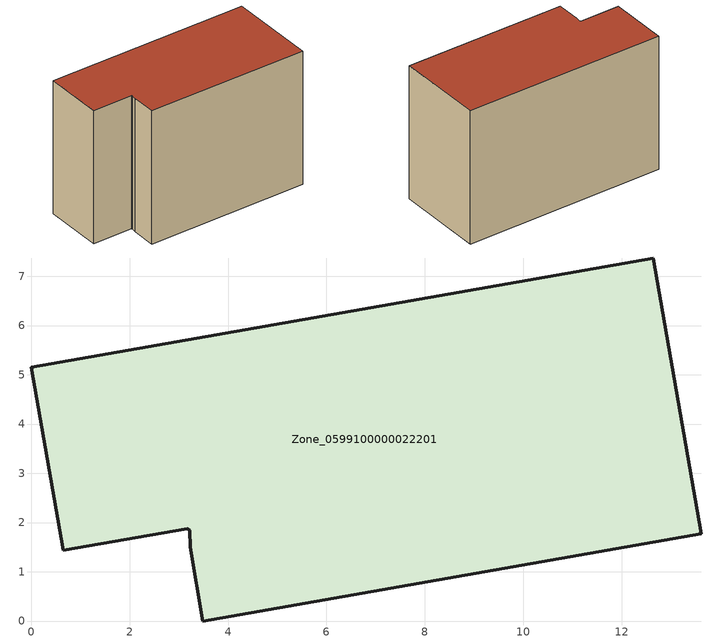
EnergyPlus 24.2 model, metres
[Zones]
Zone_0599100000022201
 floor ground (C_G): 12.63,7.37 13.62,1.77 3.49,0 3.23,1.49 3.22,1.84 3.17,1.88 0.65,1.43 0,5.16 z0
 wall outside (C_F): 13.62,1.77 12.63,7.37 0,5.16 0.65,1.43 3.17,1.88 3.22,1.84 3.23,1.49 3.49,0 13.62,1.77 z0:8.69
 roof outside (C_R): 3.17,1.88 3.22,1.84 3.23,1.49 3.49,0 13.62,1.77 12.63,7.37 0,5.16 0.65,1.43 z8.69
[BUILDING]
Pand.0599100000022201: North Axis=0; Terrain=City; Loads Convergence Tolerance Value=0.04; Temperature Convergence Tolerance Value=0.4; Solar Distribution=FullExterior; Maximum Number of Warmup Days=25; Minimum Number of Warmup Days=1
[Site:Location]
Rotterdam.The.Hague.AP_ZH_NLD Design_Conditions: Latitude=51.96; Longitude=4.45; Time Zone=1; Elevation=-4.5
[SITE:GROUNDTEMPERATURE:BUILDINGSURFACE]
18, 18, 18, 18, 18, 18, 18, 18, 18, 18, 18, 18
[MATERIAL] Thermal Absorptance=0.9; Solar Absorptance=0.7; Visible Absorptance=0.7
Name | Roughness | Thickness | Conductivity | Density | Specific Heat
G.TI.1992-2005 | MediumSmooth | 0.15 | 0.06 | 540 | 1210
F.TI.1992-2005 | Rough | 0.3 | 0.12 | 1920 | 840
R.TI.1992-2005 | MediumRough | 0.2 | 0.08 | 1500 | 1000
[CONSTRUCTION]
C_G: G.TI.1992-2005
C_F: F.TI.1992-2005
C_R: R.TI.1992-2005
[ZONE]
Zone_0599100000022201: Type=1; Multiplier=1; Ceiling Height=Autocalculate; Volume=Autocalculate; Floor Area=autocalculate; Part of Total Floor Area=Yes
[ZONEINFILTRATION:DESIGNFLOWRATE]
Infil_Zone_0599100000022201: Zone or ZoneList or Space or SpaceList=Zone_0599100000022201; Schedule=AlwaysOn; Design Flow Rate Calculation Method=Flow/Area; Flow Rate per Floor Area=0.0015; Constant Term Coefficient=1; Temperature Term Coefficient=0; Velocity Term Coefficient=0; Velocity Squared Term Coefficient=0
[HVACTEMPLATE:ZONE:IDEALLOADSAIRSYSTEM]
Zone_0599100000022201: Maximum Heating Supply Air Temperature=50; Minimum Cooling Supply Air Temperature=13; Maximum Heating Supply Air Humidity Ratio=0.0156; Minimum Cooling Supply Air Humidity Ratio=0.0077; Heating Limit=NoLimit; Cooling Limit=NoLimit; Dehumidification Control Type=ConstantSensibleHeatRatio; Cooling Sensible Heat Ratio=0.7; Dehumidification Setpoint=60; Humidification Control Type=None; Humidification Setpoint=30; Outdoor Air Method=None; Outdoor Air Flow Rate per Person=0.00944; Outdoor Air Flow Rate per Zone Floor Area=0; Outdoor Air Flow Rate per Zone=0; Demand Controlled Ventilation Type=None; Outdoor Air Economizer Type=NoEconomizer; Heat Recovery Type=None; Sensible Heat Recovery Effectiveness=0.7; Latent Heat Recovery Effectiveness=0.65
[ZONECONTROL:THERMOSTAT]
ThermostatControl_Zone_0599100000022201: Zone or ZoneList=Zone_0599100000022201; Control Type Schedule=DualSetpointControlType; Control 1=Thermostat_Zone_0599100000022201; Temperature Difference Between Cutout And Setpoint=0
[THERMOSTATSETPOINT:DUALSETPOINT]
Thermostat_Zone_0599100000022201: Heating Setpoint Temperature Schedule=HeatingSetpoint_Zone_0599100000022201; Cooling Setpoint Temperature Schedule=CoolingSetpoint_Zone_0599100000022201
[SCHEDULE:COMPACT]
HeatingSetpoint_Zone_0599100000022201: Through: 12/31, For: AllDays, Until: 24:00, 21
CoolingSetpoint_Zone_0599100000022201: Through: 12/31, For: AllDays, Until: 24:00, 24
DualSetpointControlType: Through: 12/31, For: AllDays, Until: 24:00, 4
AlwaysOn: Through: 12/31, For: AllDays, Until: 24:00, 1
